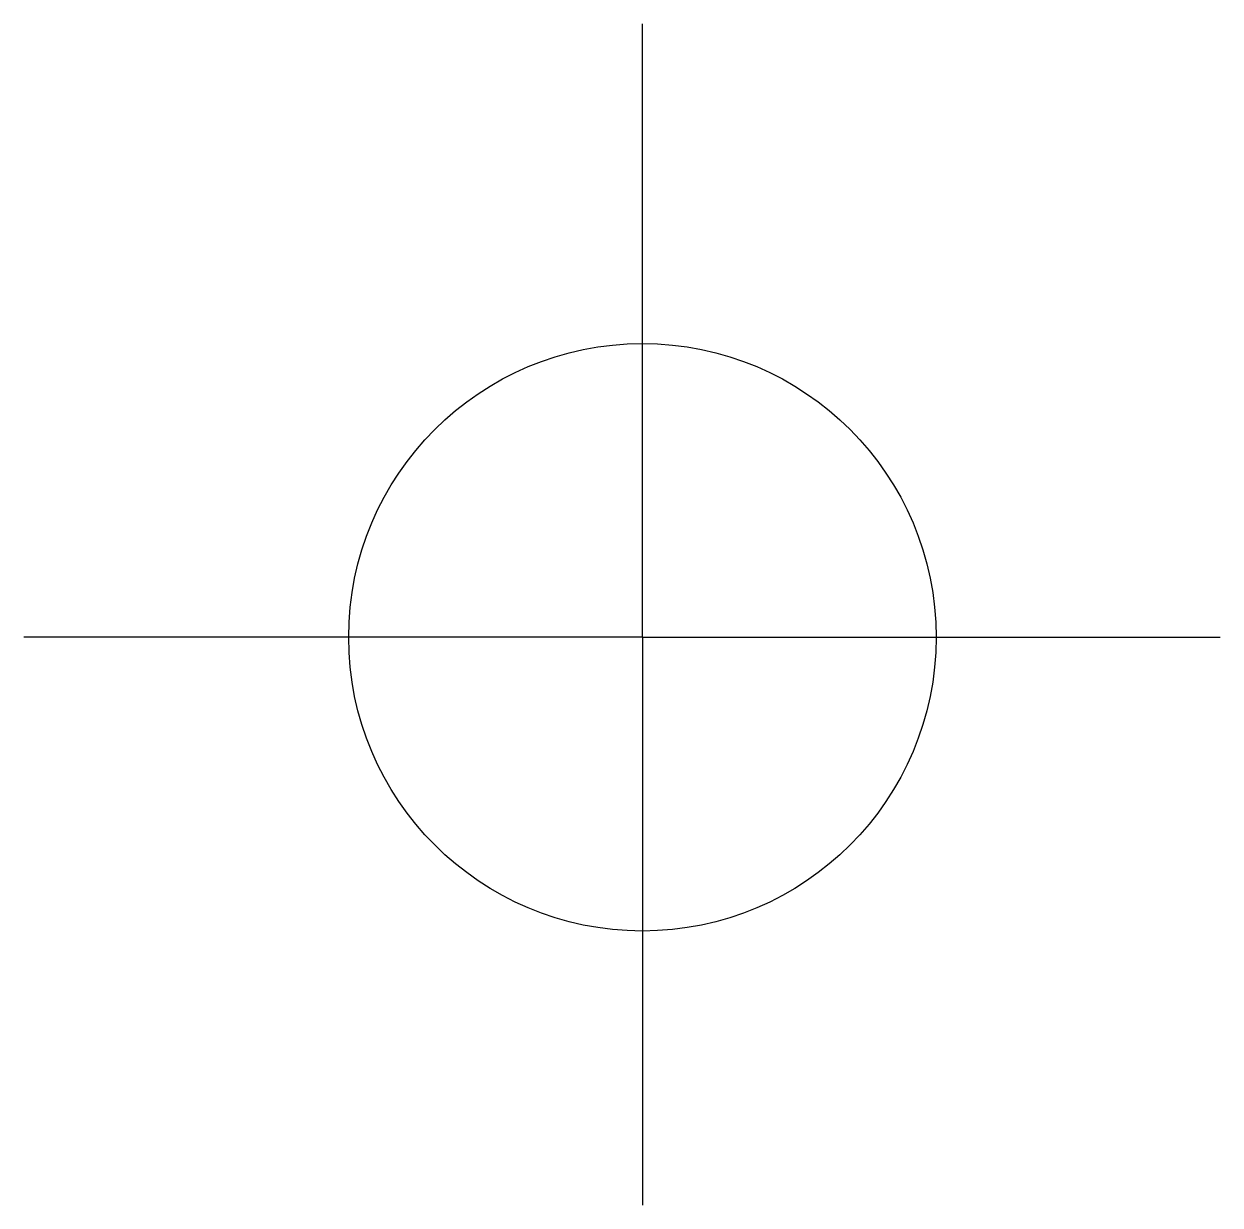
# Model space of a CAD drawing. Header units: millimetres. Extents: x -38.8 to -25.3, y -17 to -3.7.
import ezdxf

# ---------------------------------------------------------------- set-up
doc = ezdxf.new("R2010")
doc.units = ezdxf.units.MM

msp = doc.modelspace()

# ---------------------------------------------------------------- linework, layer by layer
at = {"color": 1}
for q in [(-31.839, -3.691), (-38.788, -10.582), (-25.349, -10.582), (-31.839, -16.961)]:
    msp.add_line((-31.839, -10.582), q, dxfattribs=at)
msp.add_circle((-31.839, -10.582), 3.3, dxfattribs=at)

doc.saveas('drawing.dxf')
